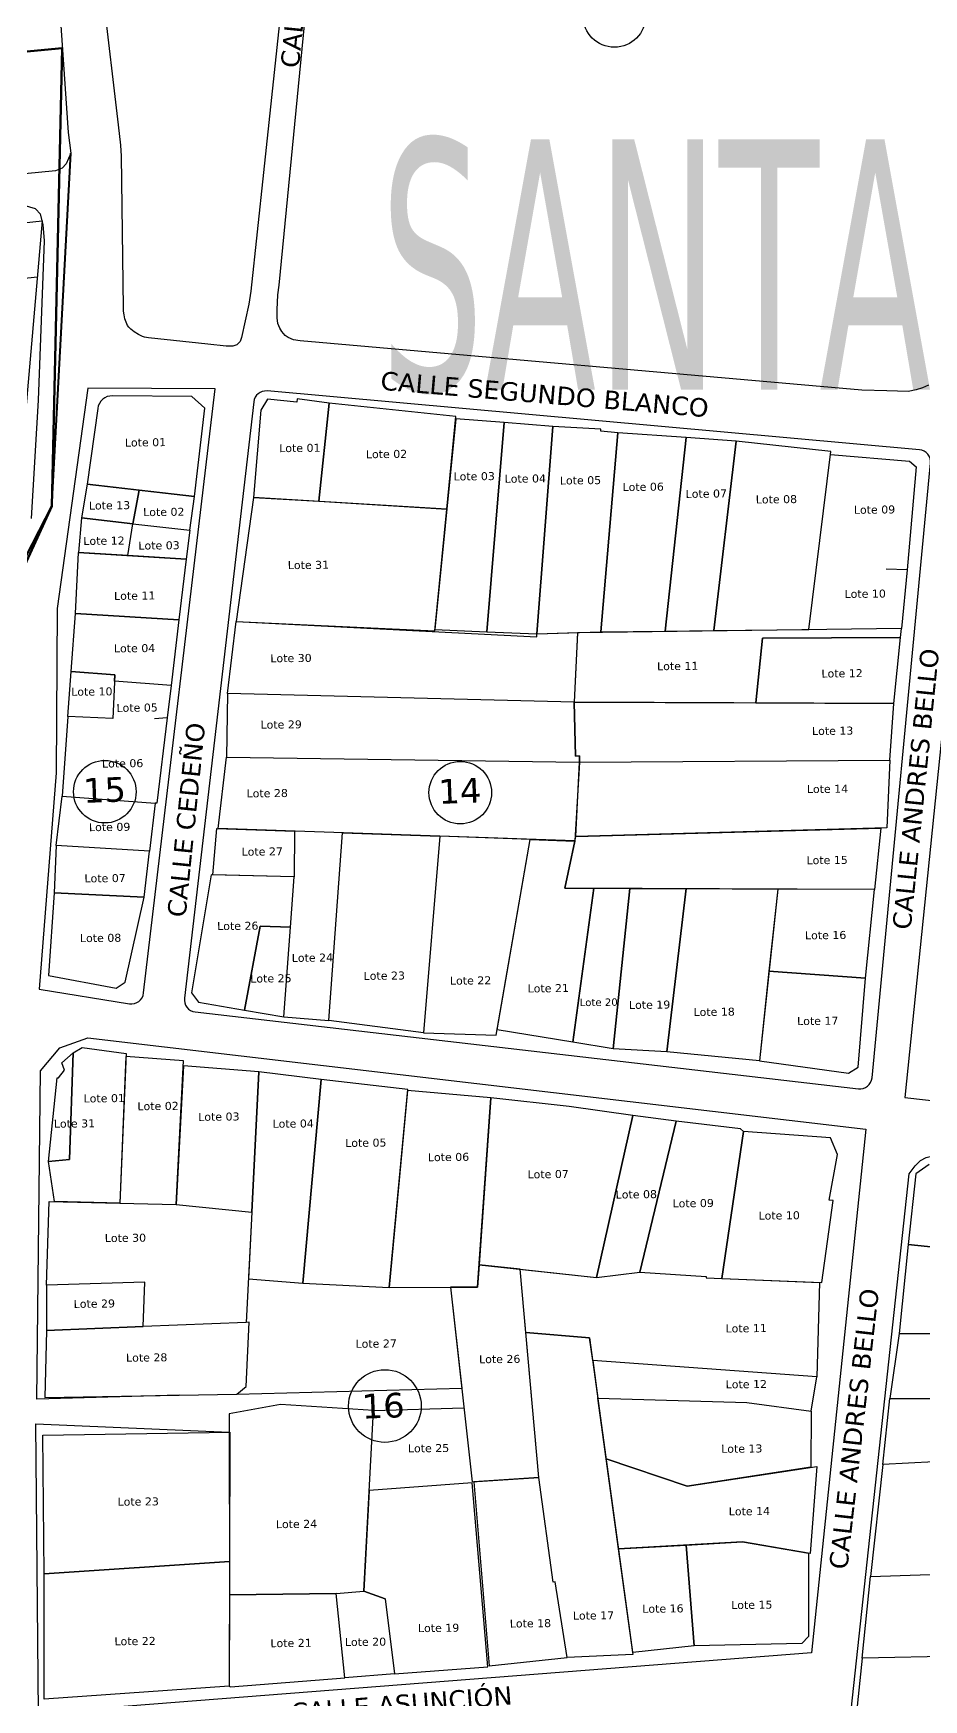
# Model space of a CAD drawing. Header units: metres. Extents: x 2 to 659295185, y -28 to 1124222152.
# Drawn here: x 659988.6 to 660133.4, y 1124026.7 to 1124297.5 of the extents above; entities that cross this region are included whole.
import ezdxf
from ezdxf.enums import TextEntityAlignment as Align

# ---------------------------------------------------------------- set-up
doc = ezdxf.new("R2010")
doc.units = ezdxf.units.M
doc.header["$MEASUREMENT"] = 0
doc.layers.get('0').update_dxf_attribs({"linetype": 'CONTINUOUS'})
for name, color, linetype in [('CALLES', 1, 'CONTINUOUS'), ('MANZANA', 30, 'CONTINUOUS'), ('Numero de manzana', 6, 'CONTINUOUS'), ('PARCELA SL', 1, 'CONTINUOUS'), ('Parcelas', 140, 'CONTINUOUS'), ('TEXTOS', 7, 'CONTINUOUS')]:
    doc.layers.add(name, color=color, linetype=linetype)
doc.styles.add('ROMAN', font='verdana.ttf')
doc.styles.get("Standard").update_dxf_attribs({"font": 'tahoma.ttf'})

msp = doc.modelspace()

# ---------------------------------------------------------------- linework, layer by layer
at = {"color": 40, "lineweight": 70, "true_color": 0xf8d731}
for p, q in [((659993.3258, 1124295.0792), (659672.1877, 1124264.4054)), ((659991.6502, 1124220.6963), (659993.3258, 1124295.0792)), ((659984, 1124204), (659991.6502, 1124220.6963))]:
    msp.add_line(p, q, dxfattribs=at)
at = {"layer": 'MANZANA', "lineweight": -2}
for p, q in [((660002.4782, 1124282.6255), (659988.5757, 1124400.5715)), ((660028.5729, 1124256.5608), (660036.8517, 1124341.5435)), ((660029.541, 1124307.8604), (660026.0695, 1124274.8771)), ((659992.8553, 1124301.9416), (659994.2653, 1124281.3758)), ((659994.2653, 1124281.3758), (659994.7188, 1124278.0565)), ((660002.8245, 1124279.3162), (660002.4782, 1124282.6255)), ((659994.7188, 1124278.0565), (659993.9602, 1124276.2868)), ((660002.9399, 1124277.5466), (660002.8245, 1124279.3162)), ((660003.2698, 1124252.8816), (660002.9399, 1124277.5466)), ((659992.2121, 1124275.167), (659680.1728, 1124245.0132)), ((659993.3088, 1124275.6169), (659992.2121, 1124275.167)), ((659993.9602, 1124276.2868), (659993.3088, 1124275.6169)), ((660026.0695, 1124274.8771), (660023.9668, 1124255.631)), ((659988.9992, 1124268.9883), (659987.1357, 1124269.5282)), ((659989.7743, 1124268.0985), (659988.9992, 1124268.9883)), ((659990.2196, 1124266.4488), (659989.7743, 1124268.0985)), ((659990.4505, 1124263.7894), (659990.2196, 1124266.4488)), ((659989.4692, 1124237.9046), (659990.4505, 1124263.7894)), ((660028.3667, 1124255.0111), (660028.5729, 1124256.5608)), ((660023.6452, 1124253.5214), (660022.4661, 1124248.1025)), ((660023.9668, 1124255.631), (660023.6452, 1124253.5214)), ((660028.2678, 1124252.5816), (660028.3667, 1124255.0111)), ((660003.2698, 1124252.3317), (660003.2698, 1124252.8816)), ((660003.3852, 1124251.7718), (660003.2698, 1124252.3317)), ((660003.5006, 1124251.1119), (660003.3852, 1124251.7718)), ((660003.715, 1124250.562), (660003.5006, 1124251.1119)), ((660003.9377, 1124250.0122), (660003.715, 1124250.562)), ((660028.2678, 1124251.2519), (660028.2678, 1124252.5816)), ((660028.3832, 1124250.3621), (660028.2678, 1124251.2519)), ((660028.713, 1124249.5922), (660028.3832, 1124250.3621)), ((660004.1603, 1124249.7822), (660003.9377, 1124250.0122)), ((660004.4901, 1124249.4523), (660004.1603, 1124249.7822)), ((660005.0426, 1124249.0124), (660004.4901, 1124249.4523)), ((660005.7023, 1124248.5725), (660005.0426, 1124249.0124)), ((660006.362, 1124248.2525), (660005.7023, 1124248.5725)), ((660006.6918, 1124248.1425), (660006.362, 1124248.2525)), ((660007.3432, 1124248.0326), (660006.6918, 1124248.1425)), ((660016.9908, 1124246.9728), (660007.3432, 1124248.0326)), ((660022.3589, 1124247.7626), (660022.2517, 1124247.4327)), ((660022.4661, 1124248.1025), (660022.3589, 1124247.7626)), ((660029.0511, 1124249.0424), (660028.713, 1124249.5922)), ((660029.5954, 1124248.3825), (660029.0511, 1124249.0424)), ((660030.0406, 1124248.0526), (660029.5954, 1124248.3825)), ((660030.9147, 1124247.7226), (660030.0406, 1124248.0526)), ((660032.0114, 1124247.5127), (660030.9147, 1124247.7226)), ((660019.9511, 1124246.6528), (660016.9908, 1124246.9728)), ((660020.6108, 1124246.6528), (660019.9511, 1124246.6528)), ((660021.0478, 1124246.6528), (660020.6108, 1124246.6528)), ((660021.3776, 1124246.7628), (660021.0478, 1124246.6528)), ((660021.7075, 1124246.8828), (660021.3776, 1124246.7628)), ((660021.9219, 1124247.1028), (660021.7075, 1124246.8828)), ((660022.0291, 1124247.2127), (660021.9219, 1124247.1028)), ((660022.2517, 1124247.4327), (660022.0291, 1124247.2127)), ((660123.3259, 1124239.5143), (660032.0114, 1124247.5127)), ((660127.3828, 1124239.4243), (660123.3259, 1124239.5143)), ((660132.1984, 1124239.5543), (660130.8873, 1124239.3243)), ((660133.1879, 1124239.8942), (660132.1984, 1124239.5543)), ((660134.1692, 1124240.3341), (660133.1879, 1124239.8942)), ((659988.3478, 1124218.6585), (659989.4692, 1124237.9046)), ((660130.8873, 1124239.3243), (660127.3828, 1124239.4243))]:
    msp.add_line(p, q, dxfattribs=at)
at = {"layer": 'MANZANA', "lineweight": 40}
for p, q in [((659993.3258, 1124295.0792), (659672.1877, 1124264.4054)), ((659991.6502, 1124220.6963), (659994.7188, 1124278.0565)), ((659986.4529, 1124210.5621), (659991.6502, 1124220.6963))]:
    msp.add_line(p, q, dxfattribs=at)
at = {"layer": 'MANZANA', "linetype": 'Continuous'}
for points in [[(659997.496, 1124239.852), (659992.477, 1124204.069), (659992.319, 1124177.354), (659989.564, 1124142.205), (660004.2491, 1124139.8266, 0.42669723), (660006.5549, 1124141.5652), (660018.204, 1124239.717)], [(660132.7056, 1124229.8363), (660026.6228, 1124239.3882, 0.40661822), (660024.4568, 1124237.6274), (660013.1841, 1124140.718, 0.41427404), (660014.9401, 1124138.5003), (660122.7731, 1124125.9795, 0.42024315), (660124.9948, 1124127.7763), (660134.5172, 1124227.6545, 0.41575291)]]:
    msp.add_lwpolyline(points, format="xyb", close=True, dxfattribs=at)
for points in [[(660230.914, 1124113.229), (660243.927, 1124218.747), (660140.948, 1124228.423), (660130.334, 1124124.599), (660230.914, 1124113.229)], [(660012.3534, 1124076.2004), (659989.179, 1124075.59), (659989.808, 1124128.89), (659992.925, 1124132.66), (659997.469, 1124134.28), (660123.978, 1124119.442), (660115.167, 1124034.343), (659989.486, 1124024.534), (659989.047, 1124071.53), (660020.4571, 1124070.1781)], [(660106.184, 1123963.6339), (660113.5075, 1123964.2962), (660114.3387, 1123964.5242), (660114.8602, 1123964.7196), (660115.121, 1123965.1105), (660115.1699, 1123965.4362), (660115.2188, 1123965.941), (660131.0549, 1124112.1595), (660132.0394, 1124113.4807), (660132.8597, 1124114.3549), (660133.7892, 1124114.8467), (660135.4843, 1124115.2838), (660143.0303, 1124114.6281), (660227.0447, 1124107.2109), (660228.8334, 1124107.0166), (660229.7666, 1124106.5892), (660230.1943, 1124105.9675), (660230.5054, 1124104.9572), (660230.3887, 1124103.0144), (660230.1857, 1124100.3794), (660223.0441, 1124051.7679), (660228.088, 1124052.2891), (660235.4379, 1124105.4836), (660235.8421, 1124106.0405)]]:
    msp.add_lwpolyline(points, dxfattribs=at)
at = {"layer": 'Numero de manzana', "lineweight": -2}
for centre, radius in [((660083.1117, 1124300.336), 5.0859), ((660000.2462, 1124174.2741), 5.0859), ((660058.0382, 1124174.1171), 5.0859), ((660045.7858, 1124074.45), 5.9046)]:
    msp.add_circle(centre, radius, dxfattribs=at)
at = {"layer": 'PARCELA SL', "color": 1, "linetype": 'Continuous'}
for p, q in [((660118.2522, 1124229.0733), (660131.1046, 1124227.9668)), ((660132.1971, 1124227.0753), (660130.7138, 1124210.351)), ((660131.1046, 1124227.9668), (660132.1971, 1124227.0753)), ((660003.9763, 1124212.6616), (659995.9517, 1124213.1592)), ((660130.7138, 1124210.351), (660127.2996, 1124210.4469)), ((660130.7138, 1124210.351), (660129.7902, 1124200.7854)), ((660129.6242, 1124199.3349), (660107.1945, 1124199.2172)), ((660011.0555, 1124191.5349), (660010.3779, 1124186.2582)), ((659994.2069, 1124186.4758), (659993.3299, 1124173.531)), ((660010.3779, 1124186.2582), (660008.3079, 1124186.1179)), ((660010.3779, 1124186.2582), (660008.7279, 1124172.4062)), ((660008.7279, 1124172.4062), (660008.4479, 1124172.4033)), ((660029.339, 1124137.6694), (660036.6664, 1124137.0928)), ((660061.0975, 1124097.4143), (660067.8072, 1124096.6779)), ((660067.8072, 1124096.6779), (660080.2028, 1124095.3174)), ((660080.2028, 1124095.3174), (660087.2502, 1124096.1796)), ((660056.4582, 1124093.7497), (660058.2874, 1124077.3526)), ((660056.4582, 1124093.7497), (660059.9883, 1124062.106)), ((660021.7001, 1124076.3495), (660058.2874, 1124077.3526)), ((660043.9225, 1124073.7452), (660058.6469, 1124074.1308)), ((660126.7672, 1124064.9501), (660124.7653, 1124046.7599))]:
    msp.add_line(p, q, dxfattribs=at)
at = {"layer": 'Parcelas', "lineweight": -2}
for p, q in [((660014.3984, 1124238.4943), (660001.5287, 1124238.5804)), ((660016.5343, 1124236.5923), (660014.3984, 1124238.4943)), ((660026.679, 1124238.0354), (660025.6141, 1124236.2486)), ((660031.4651, 1124237.5564), (660026.679, 1124238.0354)), ((660031.5343, 1124238.1021), (660031.4651, 1124237.5564)), ((660036.7497, 1124237.4183), (660031.5343, 1124238.1021)), ((660036.7497, 1124237.4183), (660035.0443, 1124221.4592)), ((660035.0443, 1124221.4592), (660036.7497, 1124237.4183)), ((660057.3402, 1124235.2633), (660036.7497, 1124237.4183)), ((659999.0918, 1124236.5332), (659997.3819, 1124224.2607)), ((660014.8069, 1124222.256), (660016.5343, 1124236.5923)), ((660025.6141, 1124236.2486), (660024.4235, 1124222.0986)), ((660057.3002, 1124234.8653), (660053.9252, 1124200.6313)), ((660055.8566, 1124220.2062), (660057.3402, 1124235.2633)), ((660065.1759, 1124234.2465), (660057.3002, 1124234.8653)), ((660065.1759, 1124234.2465), (660062.3671, 1124200.2624)), ((660062.3671, 1124200.2624), (660065.1759, 1124234.2465)), ((660073.0701, 1124233.6075), (660065.1759, 1124234.2465)), ((660070.4997, 1124199.9154), (660073.0701, 1124233.6075)), ((660073.0701, 1124233.6075), (660070.4997, 1124199.9154)), ((660080.8982, 1124233.1754), (660073.0701, 1124233.6075)), ((660080.8745, 1124232.8463), (660080.8982, 1124233.1754)), ((660083.6637, 1124232.6003), (660080.8745, 1124232.8463)), ((660083.6637, 1124232.6003), (660080.8972, 1124200.2283)), ((660080.8972, 1124200.2283), (660083.6637, 1124232.6003)), ((660094.7779, 1124231.8427), (660083.6637, 1124232.6003)), ((660094.7779, 1124231.8427), (660091.3463, 1124200.3591)), ((660091.3463, 1124200.3591), (660094.7779, 1124231.8427)), ((660102.9051, 1124231.2339), (660094.7779, 1124231.8427)), ((660102.9051, 1124231.2339), (660099.2759, 1124200.4471)), ((660099.2759, 1124200.4471), (660102.9051, 1124231.2339)), ((660118.2933, 1124229.5505), (660102.9051, 1124231.2339)), ((660114.7349, 1124200.6185), (660118.2933, 1124229.5505)), ((659997.3819, 1124224.2607), (659996.4812, 1124218.7944)), ((660005.846, 1124223.2869), (659997.3819, 1124224.2607)), ((659997.3819, 1124224.2607), (660014.8069, 1124222.256)), ((660004.8125, 1124217.804), (660005.846, 1124223.2869)), ((660005.846, 1124223.2869), (660004.8125, 1124217.804)), ((660014.8069, 1124222.256), (660005.846, 1124223.2869)), ((660014.0843, 1124216.7633), (660014.8069, 1124222.256)), ((660024.4235, 1124222.0986), (660021.6194, 1124201.9225)), ((660055.8566, 1124220.2062), (660024.4235, 1124222.0986)), ((660024.4235, 1124222.0986), (660035.0443, 1124221.4592)), ((660035.0443, 1124221.4592), (660055.8566, 1124220.2062)), ((659996.4812, 1124218.7944), (659995.9517, 1124213.1592)), ((660004.8125, 1124217.804), (659996.4812, 1124218.7944)), ((659996.4812, 1124218.7944), (660004.8125, 1124217.804)), ((660003.9763, 1124212.6616), (660004.8125, 1124217.804)), ((660003.9763, 1124212.6616), (660004.8125, 1124217.804)), ((660004.8125, 1124217.804), (660014.0843, 1124216.7633)), ((660004.8125, 1124217.804), (660014.0843, 1124216.7633)), ((660053.9046, 1124200.4223), (660055.8566, 1124220.2062)), ((660014.0843, 1124216.7633), (660013.478, 1124212.0723)), ((659995.4995, 1124203.2195), (659995.9517, 1124213.1592)), ((659995.9517, 1124213.1592), (660013.478, 1124212.0723)), ((659995.9517, 1124213.1592), (660003.9763, 1124212.6616)), ((660013.478, 1124212.0723), (660003.9763, 1124212.6616)), ((660013.478, 1124212.0723), (660012.267, 1124202.1762)), ((659994.7754, 1124193.7937), (659995.4995, 1124203.2195)), ((660012.267, 1124202.1762), (659995.4995, 1124203.2195)), ((659995.4995, 1124203.2195), (660012.267, 1124202.1762)), ((660012.267, 1124202.1762), (660011.0555, 1124191.5349)), ((660020.2164, 1124190.2155), (660021.6194, 1124201.9225)), ((660021.6194, 1124201.9225), (660070.4751, 1124199.416)), ((660021.6194, 1124201.9225), (660053.9046, 1124200.4223)), ((660053.9252, 1124200.6313), (660062.3671, 1124200.2624)), ((660062.3671, 1124200.2624), (660070.4997, 1124199.9154)), ((660070.4751, 1124199.416), (660070.4997, 1124199.9154)), ((660070.4997, 1124199.9154), (660080.8972, 1124200.2283)), ((660070.4997, 1124199.9154), (660077.0865, 1124200.1222)), ((660077.0865, 1124200.1222), (660076.5495, 1124188.835)), ((660077.1044, 1124200.1141), (660076.5495, 1124188.835)), ((660129.7902, 1124200.7854), (660077.1044, 1124200.1141)), ((660080.8972, 1124200.2283), (660091.3463, 1124200.3591)), ((660091.3463, 1124200.3591), (660099.2759, 1124200.4471)), ((660099.2759, 1124200.4471), (660114.7349, 1124200.6185)), ((660106.0993, 1124188.7242), (660107.1945, 1124199.2172)), ((660107.1945, 1124199.2172), (660106.0993, 1124188.7242)), ((660107.1945, 1124199.2172), (660129.6242, 1124199.3349)), ((660129.6242, 1124199.3349), (660107.1945, 1124199.2172)), ((660128.569, 1124188.6167), (660129.6242, 1124199.3349)), ((660129.6242, 1124199.3349), (660129.7902, 1124200.7854)), ((659994.2069, 1124186.4758), (659994.7754, 1124193.7937)), ((659994.7754, 1124193.7937), (660001.8555, 1124193.2623)), ((660001.8555, 1124193.2623), (659994.7754, 1124193.7937)), ((660001.8555, 1124193.2623), (660001.5505, 1124186.1689)), ((660001.8104, 1124192.2133), (660001.8555, 1124193.2623)), ((660011.0555, 1124191.5349), (660001.8104, 1124192.2133)), ((660020.2164, 1124190.2155), (660020.0439, 1124179.8669)), ((660076.5495, 1124188.835), (660020.2164, 1124190.2155)), ((660076.5495, 1124188.835), (660020.2164, 1124190.2155)), ((660128.5691, 1124188.6167), (660076.5495, 1124188.835)), ((660076.5495, 1124188.835), (660076.7872, 1124180.0682)), ((660076.5495, 1124188.835), (660106.0993, 1124188.7242)), ((660076.7872, 1124180.0682), (660076.5495, 1124188.835)), ((660106.0993, 1124188.7242), (660128.569, 1124188.6167)), ((660127.8678, 1124179.4034), (660128.5691, 1124188.6167)), ((660001.5505, 1124186.1689), (659994.2069, 1124186.4758)), ((660076.7872, 1124180.0682), (660077.4065, 1124180.0977)), ((660077.4065, 1124180.0977), (660076.7872, 1124180.0682)), ((660077.4065, 1124180.0977), (660077.4287, 1124179.098)), ((660077.4287, 1124179.098), (660077.4065, 1124180.0977)), ((660018.6926, 1124168.2955), (660020.0439, 1124179.8669)), ((660020.0439, 1124179.8669), (660077.4287, 1124179.098)), ((660020.0439, 1124179.8669), (660077.4287, 1124179.098)), ((660077.4287, 1124179.098), (660076.6972, 1124166.2688)), ((660076.8558, 1124167.0116), (660077.4287, 1124179.098)), ((660077.4287, 1124179.098), (660127.8678, 1124179.4034)), ((660077.4287, 1124179.098), (660127.8678, 1124179.4034)), ((660127.8678, 1124179.4034), (660127.4166, 1124168.4026)), ((659992.3435, 1124165.5417), (659993.3299, 1124173.531)), ((659993.3299, 1124173.531), (660008.4479, 1124172.4033)), ((660008.4479, 1124172.4033), (660007.516, 1124164.629)), ((660017.8204, 1124160.7754), (660018.4339, 1124168.3046)), ((660018.4339, 1124168.3046), (660031.0861, 1124167.8625)), ((660076.6972, 1124166.2688), (660018.6926, 1124168.2955)), ((660031.0861, 1124167.8625), (660031.0362, 1124160.4427)), ((660036.6664, 1124137.0928), (660038.9126, 1124167.5701)), ((660038.9126, 1124167.5701), (660054.7036, 1124167.0373)), ((660054.7036, 1124167.0373), (660052.0475, 1124135.0975)), ((660054.7036, 1124167.0373), (660052.0475, 1124135.0975)), ((660069.4247, 1124166.5229), (660054.7036, 1124167.0373)), ((660063.8915, 1124134.7207), (660069.4247, 1124166.5229)), ((660064.0441, 1124135.5975), (660069.4247, 1124166.5229)), ((660069.4247, 1124166.5229), (660076.6887, 1124166.2294)), ((660075.0486, 1124158.6038), (660076.857, 1124167.0116)), ((660127.4166, 1124168.4026), (660076.8558, 1124167.0116)), ((660076.857, 1124167.0116), (660126.4182, 1124168.3751)), ((660126.4182, 1124168.3751), (660125.4081, 1124158.3861)), ((659992.3435, 1124165.5417), (659992.0115, 1124157.8588)), ((660007.516, 1124164.629), (659992.3435, 1124165.5417)), ((660007.516, 1124164.629), (659992.3435, 1124165.5417)), ((660006.6229, 1124157.1219), (660007.516, 1124164.629)), ((660076.6887, 1124166.2294), (660075.0486, 1124158.6038)), ((660017.5405, 1124160.7825), (660014.3514, 1124141.5957)), ((660031.0362, 1124160.4427), (660017.5405, 1124160.7825)), ((660031.0362, 1124160.4427), (660017.8204, 1124160.7754)), ((660030.4403, 1124152.2879), (660031.0362, 1124160.4427)), ((660075.0486, 1124158.6038), (660075.0486, 1124158.6038)), ((660125.4081, 1124158.3861), (660075.0486, 1124158.6038)), ((660075.0486, 1124158.6038), (660079.7485, 1124158.5835)), ((660079.7485, 1124158.5835), (660076.3701, 1124133.5807)), ((660076.3701, 1124133.5807), (660079.7485, 1124158.5835)), ((660079.7485, 1124158.5835), (660085.5985, 1124158.5582)), ((660085.5985, 1124158.5582), (660082.9042, 1124132.5172)), ((660082.9042, 1124132.5172), (660085.5985, 1124158.5582)), ((660085.5985, 1124158.5582), (660094.7584, 1124158.5186)), ((660091.6389, 1124132.0015), (660094.7584, 1124158.5186)), ((660094.7584, 1124158.5186), (660091.6389, 1124132.0015)), ((660094.7584, 1124158.5186), (660109.6683, 1124158.4541)), ((660109.6683, 1124158.4541), (660106.6765, 1124130.5239)), ((660109.6683, 1124158.4541), (660108.239, 1124145.1105)), ((660125.4081, 1124158.3861), (660109.6683, 1124158.4541)), ((660123.9369, 1124143.9609), (660125.4081, 1124158.3861)), ((659992.0115, 1124157.8588), (659991.1111, 1124144.3889)), ((660006.6229, 1124157.1219), (659992.0115, 1124157.8588)), ((659992.0115, 1124157.8588), (660006.6229, 1124157.1219)), ((660003.5283, 1124143.3144), (660006.6229, 1124157.1219)), ((660025.5015, 1124152.3972), (660022.9409, 1124138.7757)), ((660022.9409, 1124138.7757), (660025.5015, 1124152.3972)), ((660030.4403, 1124152.2879), (660025.5015, 1124152.3972)), ((660025.5015, 1124152.3972), (660030.4403, 1124152.2879)), ((660029.346, 1124137.6688), (660030.4403, 1124152.2879)), ((660108.239, 1124145.1105), (660106.6765, 1124130.5239)), ((660108.239, 1124145.1105), (660123.9369, 1124143.9609)), ((660123.9369, 1124143.9609), (660108.239, 1124145.1105)), ((659991.1111, 1124144.3889), (660002.0772, 1124142.3725)), ((660002.0772, 1124142.3725), (660003.5283, 1124143.3144)), ((660122.7569, 1124129.509), (660123.9369, 1124143.9609)), ((660014.3514, 1124141.5957), (660015.4847, 1124140.0832)), ((660015.4847, 1124140.0832), (660022.9409, 1124138.7757)), ((660022.9409, 1124138.7757), (660029.346, 1124137.6688)), ((660052.0475, 1124135.0975), (660036.6664, 1124137.0928)), ((660052.0475, 1124135.0975), (660063.8915, 1124134.7207)), ((660076.3701, 1124133.5807), (660064.0441, 1124135.5975)), ((659993.2467, 1124130.1974), (659995.0848, 1124131.8173)), ((659995.0848, 1124131.8173), (659994.4947, 1124114.5074)), ((659994.4947, 1124114.5074), (659995.0848, 1124131.8173)), ((659995.0848, 1124131.8173), (659996.5361, 1124132.6832)), ((659996.5361, 1124132.6832), (660003.7032, 1124131.7314)), ((660003.7032, 1124131.7314), (660002.691, 1124107.4024)), ((660003.6824, 1124131.2318), (660002.691, 1124107.4024)), ((660013.0577, 1124130.5506), (660003.6824, 1124131.2318)), ((660082.9042, 1124132.5172), (660076.3701, 1124133.5807)), ((660091.6389, 1124132.0015), (660082.9042, 1124132.5172)), ((660106.6765, 1124130.5239), (660091.6389, 1124132.0015)), ((659992.7006, 1124127.801), (659993.6735, 1124129.0332)), ((659993.6735, 1124129.0332), (659993.2467, 1124130.1974)), ((660011.8292, 1124107.223), (660013.0577, 1124130.5506)), ((660013.0145, 1124129.7318), (660011.8292, 1124107.223)), ((660025.2744, 1124128.7388), (660013.0145, 1124129.7318)), ((660025.2744, 1124128.7388), (660023.592, 1124095.0908)), ((660024.1363, 1124105.9772), (660025.2744, 1124128.7388)), ((660035.4398, 1124127.505), (660025.2744, 1124128.7388)), ((660106.6765, 1124130.5239), (660121.1875, 1124128.5107)), ((660121.1875, 1124128.5107), (660122.7569, 1124129.509)), ((659991.1099, 1124114.1864), (659992.5007, 1124127.7956)), ((659992.5007, 1124127.7956), (659992.7006, 1124127.801)), ((660035.4398, 1124127.505), (660032.468, 1124094.4383)), ((660032.468, 1124094.4383), (660035.4398, 1124127.505)), ((660049.4934, 1124125.8564), (660035.4398, 1124127.505)), ((660046.4984, 1124093.6955), (660049.4934, 1124125.8564)), ((660049.4823, 1124125.7369), (660046.4984, 1124093.6955)), ((660063.0291, 1124124.5356), (660049.4823, 1124125.7369)), ((660060.8382, 1124093.7735), (660063.0291, 1124124.5356)), ((660063.0291, 1124124.5356), (660061.0975, 1124097.4143)), ((660075.7306, 1124123.1213), (660063.0291, 1124124.5356)), ((660086.0892, 1124121.668), (660075.7306, 1124123.1213)), ((660086.0892, 1124121.668), (660080.2028, 1124095.3174)), ((660080.2028, 1124095.3174), (660086.0892, 1124121.668)), ((660093.1512, 1124120.7612), (660086.0892, 1124121.668)), ((660093.1512, 1124120.7612), (660087.2502, 1124096.1796)), ((660087.2502, 1124096.1796), (660093.1512, 1124120.7612)), ((660103.6122, 1124119.4732), (660093.1512, 1124120.7612)), ((660104.1012, 1124119.0759), (660100.5565, 1124095.1773)), ((660100.5565, 1124095.1773), (660104.1012, 1124119.0759)), ((660104.1012, 1124119.0759), (660103.6122, 1124119.4732)), ((660118.2228, 1124118.035), (660104.1012, 1124119.0759)), ((660119.3837, 1124115.3338), (660118.2228, 1124118.035)), ((660118.0332, 1124107.8955), (660119.3837, 1124115.3338)), ((659994.4947, 1124114.5074), (659991.1099, 1124114.1864)), ((659991.1099, 1124114.1864), (659994.4947, 1124114.5074)), ((659992.0441, 1124107.663), (659991.1099, 1124114.1864)), ((660132.1412, 1124112.1985), (660130.8639, 1124100.6691)), ((660133.195, 1124112.9597), (660132.1412, 1124112.1985)), ((660134.27, 1124113.6908), (660133.195, 1124112.9597)), ((659990.7871, 1124094.0879), (659991.1743, 1124107.6823)), ((659991.1743, 1124107.6823), (660011.8292, 1124107.223)), ((660002.691, 1124107.4024), (659992.0441, 1124107.663)), ((660002.691, 1124107.4024), (660011.8292, 1124107.223)), ((660011.8292, 1124107.223), (660024.1363, 1124105.9772)), ((660011.8292, 1124107.223), (660024.1363, 1124105.9772)), ((660116.8226, 1124094.505), (660118.6919, 1124107.8548)), ((660118.6919, 1124107.8548), (660118.0332, 1124107.8955)), ((660024.1363, 1124105.9772), (660023.2394, 1124088.0397)), ((660130.8639, 1124100.6691), (660129.435, 1124086.2296)), ((660157.7221, 1124097.9056), (660130.8639, 1124100.6691)), ((660130.8639, 1124100.6691), (660146.2825, 1124099.0826)), ((660061.0975, 1124097.4143), (660060.8382, 1124093.7735)), ((660067.8072, 1124096.6779), (660061.0975, 1124097.4143)), ((660061.0975, 1124097.4143), (660080.2028, 1124095.3174)), ((660068.7188, 1124086.4183), (660067.8072, 1124096.6779)), ((660067.8072, 1124096.6779), (660080.2028, 1124095.3174)), ((660070.812, 1124062.8611), (660067.8072, 1124096.6779)), ((660080.2028, 1124095.3174), (660087.2502, 1124096.1796)), ((660080.2028, 1124095.3174), (660087.2502, 1124096.1796)), ((660087.2502, 1124096.1796), (660098.0477, 1124095.4819)), ((660087.2502, 1124096.1796), (660098.0477, 1124095.4819)), ((659990.7871, 1124094.0879), (659990.7651, 1124086.7479)), ((660006.7799, 1124094.5664), (659990.7871, 1124094.0879)), ((660006.7799, 1124094.5664), (659990.7871, 1124094.0879)), ((660006.4827, 1124087.3725), (660006.7799, 1124094.5664)), ((660006.4827, 1124087.3725), (660006.7799, 1124094.5664)), ((660023.592, 1124095.0908), (660032.468, 1124094.4383)), ((660032.468, 1124094.4383), (660046.4984, 1124093.6955)), ((660046.4984, 1124093.6955), (660060.8382, 1124093.7735)), ((660060.8382, 1124093.7735), (660056.4582, 1124093.7497)), ((660056.4582, 1124093.7497), (660059.9883, 1124062.106)), ((660098.0477, 1124095.4819), (660098.0487, 1124095.2819)), ((660098.0477, 1124095.4819), (660098.0487, 1124095.2819)), ((660098.0487, 1124095.2819), (660116.4329, 1124094.5211)), ((660098.0487, 1124095.2819), (660100.5565, 1124095.1773)), ((660100.5565, 1124095.1773), (660116.8226, 1124094.505)), ((660116.4329, 1124094.5211), (660116.0176, 1124079.1967)), ((660023.2394, 1124088.0397), (660006.4827, 1124087.3725)), ((660023.2394, 1124088.0397), (660006.4827, 1124087.3725)), ((660023.2102, 1124077.63), (660023.7394, 1124088.0666)), ((660023.7394, 1124088.0666), (660023.2394, 1124088.0397)), ((659990.7651, 1124086.7479), (659990.484, 1124075.8515)), ((660006.4827, 1124087.3725), (659990.7651, 1124086.7479)), ((659990.7651, 1124086.7479), (660006.4827, 1124087.3725)), ((660079.0818, 1124085.5419), (660068.7188, 1124086.4183)), ((660070.812, 1124062.8611), (660068.7188, 1124086.4183)), ((660068.7188, 1124086.4183), (660079.0818, 1124085.5419)), ((660079.5853, 1124081.8663), (660079.0818, 1124085.5419)), ((660079.0818, 1124085.5419), (660086.1287, 1124034.0923)), ((660129.435, 1124086.2296), (660127.9058, 1124075.6899)), ((660156.7743, 1124086.0333), (660129.435, 1124086.2296)), ((660129.435, 1124086.2296), (660156.7743, 1124086.0333)), ((660116.0176, 1124079.1967), (660079.5853, 1124081.8663)), ((660079.5853, 1124081.8663), (660080.4293, 1124075.7038)), ((660116.0176, 1124079.1967), (660079.5853, 1124081.8663)), ((660021.7001, 1124076.3495), (660023.2102, 1124077.63)), ((660115.1251, 1124073.5974), (660116.0176, 1124079.1967)), ((659990.484, 1124075.8515), (660021.7001, 1124076.3495)), ((660028.8008, 1124074.6712), (660020.4529, 1124073.1801)), ((660043.9225, 1124073.7452), (660028.8008, 1124074.6712)), ((660080.4293, 1124075.7038), (660104.6193, 1124075.0076)), ((660080.4293, 1124075.7038), (660104.6193, 1124075.0076)), ((660081.7795, 1124065.8458), (660080.4293, 1124075.7038)), ((660104.6193, 1124075.0076), (660115.1251, 1124073.5974)), ((660104.6193, 1124075.0076), (660115.1251, 1124073.5974)), ((660126.7672, 1124064.9501), (660127.9058, 1124075.6899)), ((660127.9058, 1124075.6899), (660171.4717, 1124075.6896)), ((660127.9058, 1124075.6899), (660155.9058, 1124075.6897)), ((660020.4529, 1124073.1801), (660020.4939, 1124043.7801)), ((660042.3668, 1124044.3639), (660043.9225, 1124073.7452)), ((660115.1251, 1124073.5974), (660115.0249, 1124064.498)), ((659990.1756, 1124069.6887), (660020.5716, 1124070.18)), ((659990.3688, 1124047.1895), (659990.1756, 1124069.6887)), ((660020.5716, 1124070.18), (660020.5032, 1124049.1801)), ((660173.0875, 1124067.3037), (660126.7672, 1124064.9501)), ((660094.9585, 1124061.4272), (660081.7795, 1124065.8458)), ((660083.7797, 1124051.2422), (660081.7795, 1124065.8458)), ((660081.7795, 1124065.8458), (660094.9585, 1124061.4272)), ((660094.9585, 1124061.4272), (660116.0134, 1124064.6492)), ((660115.0249, 1124064.498), (660094.9585, 1124061.4272)), ((660116.0134, 1124064.6492), (660114.9644, 1124050.5081)), ((660060.0046, 1124061.9597), (660043.2318, 1124060.701)), ((660059.9883, 1124062.106), (660070.812, 1124062.8611)), ((660062.5363, 1124032.0667), (660060.0046, 1124061.9597)), ((660070.812, 1124062.8611), (660060.2477, 1124062.1241)), ((660060.2477, 1124062.1241), (660062.7234, 1124032.2264)), ((660073.1398, 1124045.8295), (660070.812, 1124062.8611)), ((660073.1398, 1124045.8295), (660070.812, 1124062.8611)), ((660043.2318, 1124060.701), (660042.3668, 1124044.3639)), ((660103.912, 1124052.381), (660083.7797, 1124051.2422)), ((660083.7797, 1124051.2422), (660094.7822, 1124051.8645)), ((660086.0853, 1124034.4093), (660083.7797, 1124051.2422)), ((660094.7822, 1124051.8645), (660103.912, 1124052.381)), ((660096.0777, 1124035.4656), (660094.7822, 1124051.8645)), ((660094.7822, 1124051.8645), (660096.0696, 1124035.465)), ((660114.9644, 1124050.5081), (660103.912, 1124052.381)), ((660103.912, 1124052.381), (660114.6687, 1124050.5582)), ((660114.6687, 1124050.5582), (660114.6825, 1124037.0082)), ((659990.3688, 1124047.1895), (660020.5032, 1124049.1801)), ((660020.5032, 1124049.1801), (659990.3688, 1124047.1895)), ((660020.5032, 1124049.1801), (660020.4918, 1124028.9301)), ((660124.7653, 1124046.7599), (660170.1008, 1124048.2526)), ((659990.3656, 1124026.8195), (659990.3688, 1124047.1895)), ((660073.4782, 1124045.8627), (660073.1398, 1124045.8295)), ((660073.4782, 1124045.8627), (660073.1398, 1124045.8295)), ((660073.1398, 1124045.8295), (660073.1398, 1124045.8295)), ((660075.4505, 1124033.5902), (660073.4782, 1124045.8627)), ((660075.4505, 1124033.5902), (660073.4782, 1124045.8627)), ((660123.3902, 1124033.4709), (660124.7653, 1124046.7599)), ((660020.4939, 1124043.7801), (660020.4918, 1124028.9301)), ((660020.4939, 1124043.7801), (660037.8427, 1124043.9838)), ((660037.8427, 1124043.9838), (660020.4939, 1124043.7801)), ((660037.8427, 1124043.9838), (660042.3668, 1124044.3639)), ((660037.8427, 1124043.9838), (660042.3668, 1124044.3639)), ((660039.2566, 1124030.2565), (660037.8427, 1124043.9838)), ((660039.2566, 1124030.2565), (660037.8427, 1124043.9838)), ((660042.3668, 1124044.3639), (660045.829, 1124043.1168)), ((660042.3668, 1124044.3639), (660045.829, 1124043.1168)), ((660045.829, 1124043.1168), (660042.3668, 1124044.3639)), ((660045.829, 1124043.1168), (660047.3303, 1124030.9088)), ((660045.829, 1124043.1168), (660047.3303, 1124030.9088)), ((660114.6825, 1124037.0082), (660113.5727, 1124035.8836)), ((660086.1287, 1124034.0923), (660075.4505, 1124033.5902)), ((660096.0696, 1124035.465), (660086.0853, 1124034.4093)), ((660113.5727, 1124035.8836), (660096.0777, 1124035.4656)), ((660169.1114, 1124034.3678), (660123.3902, 1124033.4709)), ((660169.1114, 1124034.3678), (660123.3902, 1124033.4709)), ((660047.3303, 1124030.9088), (660062.5363, 1124032.0667)), ((660062.7234, 1124032.2264), (660075.4505, 1124033.5902)), ((660123.3902, 1124033.4709), (660122.4804, 1124024.6376)), ((660020.4918, 1124028.9301), (659990.3656, 1124026.8195)), ((660020.4918, 1124028.9301), (660020.6617, 1124028.8245)), ((660020.6617, 1124028.8245), (660039.2566, 1124030.2565)), ((660047.3303, 1124030.9088), (660039.2566, 1124030.2565))]:
    msp.add_line(p, q, dxfattribs=at)
at = {"layer": 'Parcelas'}
for points in [[(659970.2703, 1124264.9132), (659990.0657, 1124267.0191), (659986.0224, 1124220.8581), (659967.8275, 1124218.7522), (659970.2703, 1124264.9132)], [(659969.7886, 1124255.8101), (659989.2691, 1124257.9251)]]:
    msp.add_lwpolyline(points, dxfattribs=at)
at = {"layer": 'Parcelas', "lineweight": -2}
msp.add_circle((660058.0382, 1124174.1171), 5.0859, dxfattribs=at)
msp.add_arc((660001.3797, 1124236.2837), 2.3015, 86.288523, 173.776377, dxfattribs=at)

# ---------------------------------------------------------------- texts
at = {"layer": 'CALLES', "color": 0, "style": 'ROMAN'}
for s, rotation, p in [('CALLE CEDEÑO', 84.18444, (660031.7828, 1124291.7552)), ('CALLE SEGUNDO BLANCO', 355.176668, (660044.9796, 1124239.606)), ('CALLE ANDRES BELLO', 84.18444, (660131.2724, 1124151.7445)), ('CALLE CEDEÑO', 84.18444, (660013.3637, 1124153.7562)), ('CALLE ANDRES BELLO', 83.53903, (660120.9718, 1124047.7777))]:
    msp.add_text(s, height=3, rotation=rotation, dxfattribs=at).set_placement(p)
msp.add_text('CALLE ASUNCIÓN', height=3, rotation=4.487754, dxfattribs=at).set_placement((660048.458, 1124026.428), align=Align.MIDDLE)
at = {"layer": 'Numero de manzana', "lineweight": -2, "style": 'ROMAN'}
for s, p in [('15', (659996.7701, 1124172.4449)), ('14', (660054.5622, 1124172.2879)), ('16', (660042.0827, 1124072.3831))]:
    msp.add_text(s, height=4, rotation=2.2002, dxfattribs=at).set_placement(p)
at = {"layer": 'Parcelas', "lineweight": -2, "style": 'ROMAN'}
for s, height, p in [('Lote 01', 1.3, (660003.5046, 1124230.356)), ('Lote 01', 1.3, (660028.6052, 1124229.4435)), ('Lote 02', 1.3, (660042.7081, 1124228.4573)), ('Lote 03', 1.3, (660056.9532, 1124224.8432)), ('Lote 04', 1.3, (660065.2685, 1124224.4699)), ('Lote 05', 1.3, (660074.2427, 1124224.1882)), ('Lote 06', 1.3, (660084.436, 1124223.1261)), ('Lote 07', 1.3, (660094.6991, 1124222.0207)), ('Lote 13', 1.3, (659997.6539, 1124220.1192)), ('Lote 08', 1.3, (660106.0966, 1124221.1044)), ('Lote 09', 1.3, (660122.0521, 1124219.4249)), ('Lote 02', 1.3, (660006.4778, 1124219.0489)), ('Lote 12', 1.3, (659996.7598, 1124214.3649)), ('Lote 03', 1.3, (660005.7074, 1124213.6117)), ('Lote 31', 1.3, (660029.999, 1124210.4359)), ('Lote 10', 1.3, (660120.5368, 1124205.753)), ('Lote 11', 1.3, (660001.7548, 1124205.4416)), ('Lote 04', 1.3, (660001.7361, 1124196.9037)), ('Lote 30', 1.3, (660027.1698, 1124195.2958)), ('Lote 11', 1.3, (660090.0498, 1124194.011)), ('Lote 12', 1.3, (660116.7746, 1124192.825)), ('Lote 10', 1.3, (659994.7846, 1124189.8593)), ('Lote 05', 1.3, (660002.1429, 1124187.2466)), ('Lote 29', 1.3, (660025.5617, 1124184.5034)), ('Lote 13', 1.3, (660115.2461, 1124183.4856)), ('Lote 06', 1.3, (659999.7948, 1124178.1955)), ('Lote 28', 1.3, (660023.3054, 1124173.3413)), ('Lote 14', 1.3, (660114.3999, 1124174.0469)), ('Lote 09', 1.3, (659997.682, 1124167.8568)), ('Lote 27', 1.3, (660022.4916, 1124163.8657)), ('Lote 15', 1.3, (660114.3439, 1124162.4801)), ('Lote 07', 1.3, (659996.9357, 1124159.5287)), ('Lote 26', 1.3, (660018.5102, 1124151.7854)), ('Lote 08', 1.3, (659996.2111, 1124149.8253)), ('Lote 16', 1.3, (660114.1056, 1124150.2775)), ('Lote 24', 1.3, (660030.6452, 1124146.6159)), ('Lote 23', 1.3, (660042.3393, 1124143.6938)), ('Lote 25', 1.3, (660023.9088, 1124143.2507)), ('Lote 22', 1.3, (660056.3752, 1124142.9108)), ('Lote 21', 1.3, (660069.0026, 1124141.6498)), ('Lote 20', 1.2, (660077.4528, 1124139.4279)), ('Lote 19', 1.3, (660085.4842, 1124138.9713)), ('Lote 18', 1.3, (660095.9751, 1124137.8161)), ('Lote 17', 1.3, (660112.8175, 1124136.3442)), ('Lote 01', 1.3, (659996.8043, 1124123.7703)), ('Lote 02', 1.3, (660005.5504, 1124122.5132)), ('Lote 31', 1.3, (659991.9555, 1124119.6709)), ('Lote 03', 1.3, (660015.4389, 1124120.7864)), ('Lote 04', 1.3, (660027.5204, 1124119.6594)), ('Lote 05', 1.3, (660039.3354, 1124116.5437)), ('Lote 06', 1.3, (660052.786, 1124114.2282)), ('Lote 07', 1.3, (660068.9802, 1124111.4418)), ('Lote 08', 1.3, (660083.3188, 1124108.1623)), ('Lote 09', 1.3, (660092.5667, 1124106.7235)), ('Lote 10', 1.3, (660106.5464, 1124104.7321)), ('Lote 30', 1.3, (660000.2412, 1124101.0872)), ('Lote 29', 1.3, (659995.19, 1124090.3991)), ('Lote 27', 1.3, (660041.0206, 1124083.9036)), ('Lote 11', 1.3, (660101.1776, 1124086.398)), ('Lote 28', 1.3, (660003.7025, 1124081.6468)), ('Lote 26', 1.3, (660061.1068, 1124081.3964)), ('Lote 12', 1.3, (660101.2059, 1124077.3101)), ('Lote 25', 1.3, (660049.54, 1124066.9127)), ('Lote 13', 1.3, (660100.4675, 1124066.8417)), ('Lote 23', 1.3, (660002.3235, 1124058.2401)), ('Lote 24', 1.3, (660028.0663, 1124054.5972)), ('Lote 14', 1.3, (660101.7022, 1124056.6708)), ('Lote 16', 1.3, (660087.6491, 1124040.8494)), ('Lote 15', 1.3, (660102.0962, 1124041.4559)), ('Lote 19', 1.3, (660051.171, 1124037.7083)), ('Lote 18', 1.3, (660066.0984, 1124038.4561)), ('Lote 17', 1.3, (660076.3488, 1124039.7295)), ('Lote 22', 1.3, (660001.8142, 1124035.5618)), ('Lote 21', 1.3, (660027.1775, 1124035.2567)), ('Lote 20', 1.3, (660039.2796, 1124035.442))]:
    msp.add_text(s, height=height, rotation=0.620217, dxfattribs=at).set_placement(p)
at = {"layer": 'TEXTOS', "color": 0, "width": 0.555556}
msp.add_text('SANTA ANA sector 6', height=40.6994, dxfattribs=at).set_placement((660044.9796, 1124239.606))

doc.saveas('drawing.dxf')
